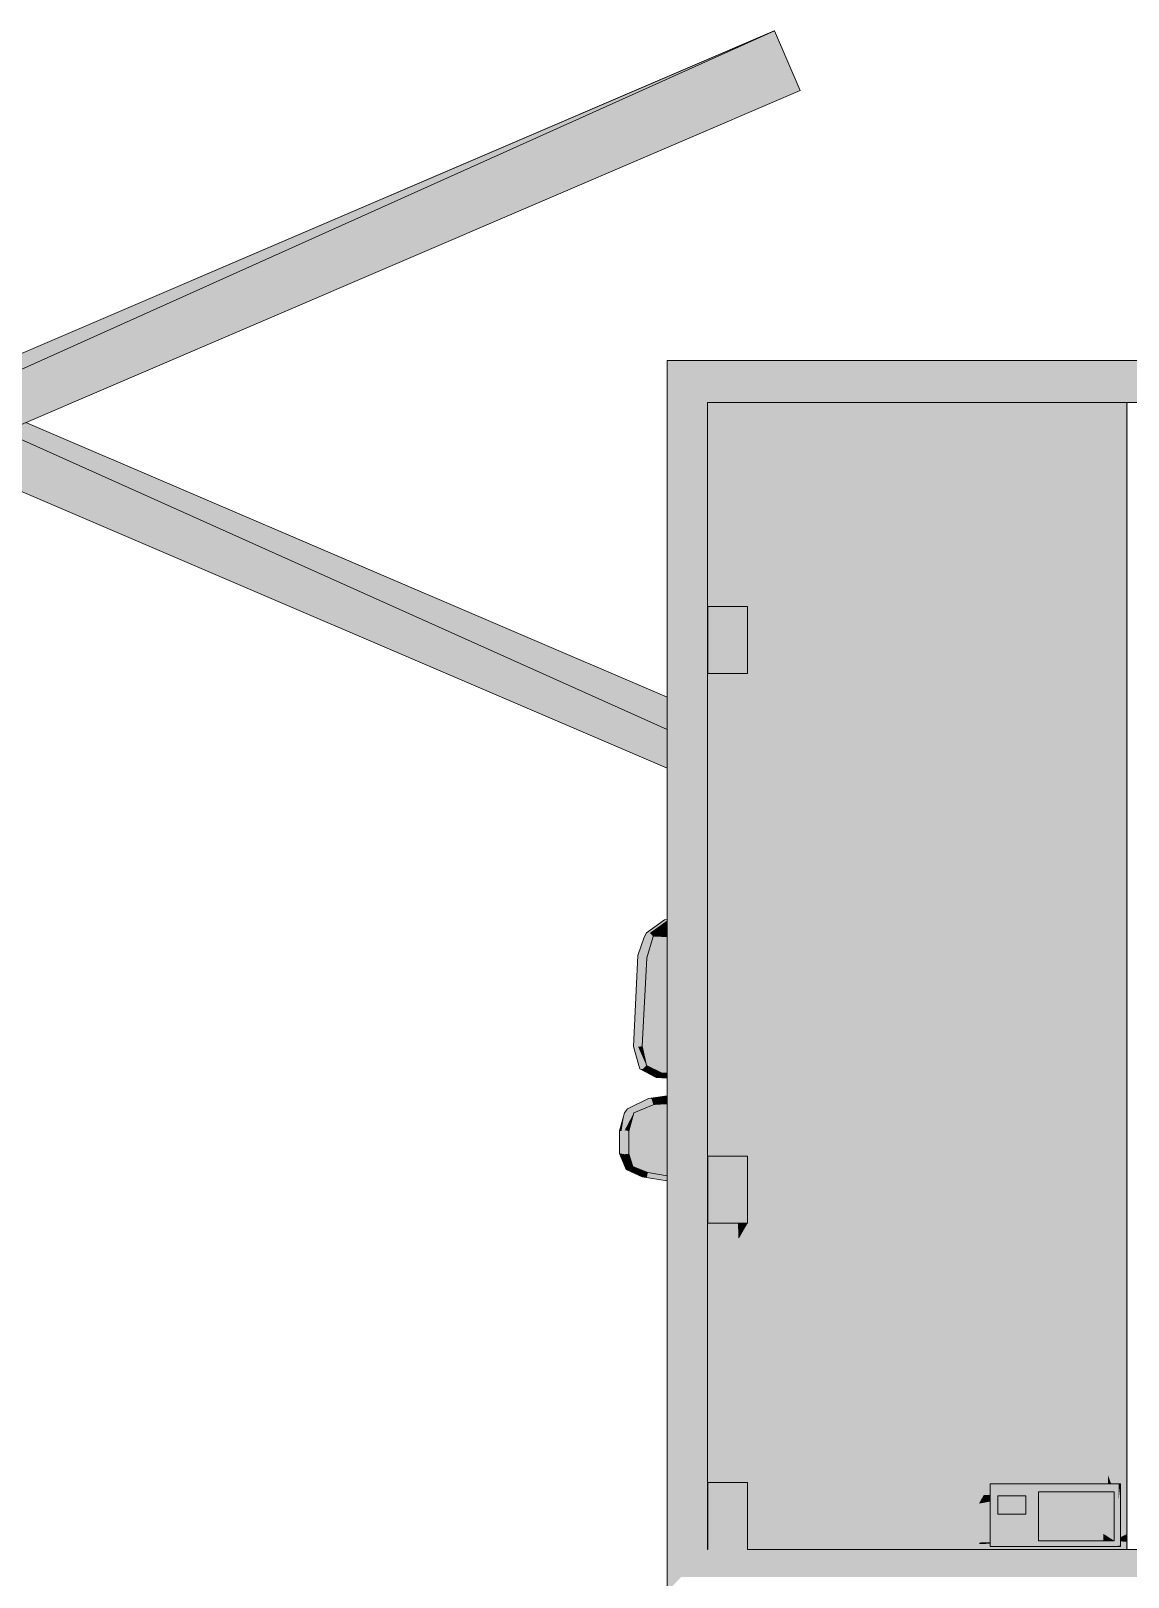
# Model space of a CAD drawing. Header units: millimetres. Extents: x 365175 to 2667127, y -330297 to -162108.
# Drawn here: x 2398218 to 2399836, y -323165 to -320884 of the extents above; entities that cross this region are included whole.
import ezdxf

# ---------------------------------------------------------------- set-up
doc = ezdxf.new("R2010")
doc.units = ezdxf.units.MM
doc.header["$MEASUREMENT"] = 0
doc.layers.add('Cars', color=7, linetype='Continuous')

# ---------------------------------------------------------------- blocks, each defined once
blk = doc.blocks.new('Élément de coupe_1494_4', base_point=(2775447.7, -323933.6))
at = {"layer": 'Cars', "linetype": 'Continuous', "lineweight": 0, "true_color": 0x000000}
for points in [[(2399156.2, -321369.7), (2400495, -321391.3), (2400569.1, -321391.3)], [(2399156.2, -321369.7), (2400316, -321391.3), (2400495, -321391.3)], [(2399156.2, -321369.7), (2399403.6, -321391.3), (2400316, -321391.3)], [(2399156.2, -321369.7), (2400569.1, -321391.3), (2400589.8, -321369.7)], [(2399156.2, -321369.7), (2399224.5, -321391.3), (2399403.6, -321391.3)], [(2399176.9, -321391.3), (2399156.2, -321369.7), (2399156.2, -323186.2)], [(2399176.9, -321391.3), (2399224.5, -321391.3), (2399156.2, -321369.7)], [(2399176.9, -323164.6), (2399176.9, -321391.3), (2399156.2, -323186.2)], [(2399176.9, -323164.6), (2399215.7, -321431.8), (2399176.9, -321391.3)], [(2399224.5, -321391.3), (2399176.9, -321391.3), (2399215.7, -321431.8)], [(2399215.7, -321431.8), (2399224.5, -321431.8), (2399224.5, -321391.3)], [(2399224.5, -321431.8), (2399403.6, -321391.3), (2399224.5, -321391.3)], [(2399403.6, -321391.3), (2399224.5, -321431.8), (2399403.6, -321431.8)], [(2399403.6, -321431.8), (2400316, -321431.8), (2400316, -321391.3)], [(2400316, -321391.3), (2399403.6, -321391.3), (2399403.6, -321431.8)], [(2399215.7, -321831.8), (2399215.7, -321431.8), (2399176.9, -323164.6), (2399215.7, -323124.1), (2399215.7, -322642.6)], [(2399834.2, -322216.5), (2399215.7, -321431.8), (2399834.2, -322483.6)], [(2399834.2, -322483.6), (2399215.7, -321431.8), (2399834.2, -322753.4)], [(2399215.7, -321431.8), (2399834.2, -322216.5), (2399834.2, -321431.8)], [(2399215.7, -321431.8), (2399811.1, -323027), (2399824.8, -323027), (2399824.8, -323038.5), (2399834.2, -323038), (2399834.2, -322753.4)], [(2399811.1, -323027), (2399215.7, -321431.8), (2399700.1, -323027)], [(2399700.1, -323027), (2399215.7, -321431.8), (2399226.9, -321732.8), (2399275, -321732.8), (2399275, -321831.8), (2399230.6, -321831.8), (2399257.1, -322543.6), (2399275, -322543.6), (2399275, -322642.6), (2399260.7, -322642.6), (2399275, -323025.1), (2399632.8, -323036.7), (2399632.8, -323027)], [(2399216.3, -321732.8), (2399226.9, -321732.8), (2399215.7, -321431.8), (2399215.9, -321831.8), (2399216.3, -321831.8)], [(2399215.7, -321431.8), (2399215.7, -321831.8), (2399215.9, -321831.8)], [(2399215.7, -321431.8), (2399271.2, -321526.1), (2399290, -321526.1)], [(2399215.7, -321431.8), (2399259.8, -321526.1), (2399271.2, -321526.1)], [(2399215.7, -321431.8), (2399290, -321526.1), (2399806.4, -321526.1), (2399806.4, -322181.2), (2399834.2, -322216.5), (2399834.2, -321431.8)], [(2399215.7, -321431.8), (2399250.9, -321526.1), (2399259.8, -321526.1)], [(2399250.9, -321526.1), (2399215.7, -321431.8), (2399244.3, -321526.1)], [(2399244.3, -321526.1), (2399215.7, -321431.8), (2399219.2, -321526.1)], [(2399215.7, -321431.8), (2399215.7, -321526.1), (2399219.2, -321526.1)], [(2399215.7, -321431.8), (2399215.7, -321526.1), (2399215.7, -321526.1)], [(2399834.2, -321431.8), (2399834.2, -323124.1), (2399834.7, -321431.8)], [(2399834.2, -321431.8), (2399834.2, -323124.1), (2399834.7, -321431.8)], [(2399834.7, -321431.8), (2399834.2, -323124.1), (2399834.7, -323124.1), (2399834.7, -321431.8)], [(2399834.7, -321431.8), (2399834.2, -323124.1), (2399834.7, -323124.1), (2399834.7, -321431.8)], [(2399834.7, -321431.8), (2399834.7, -323124.1), (2399836, -321431.8)], [(2399834.7, -321431.8), (2399834.7, -323124.1), (2399836, -321431.8)], [(2399836, -321431.8), (2399834.7, -323124.1), (2399836.1, -323124.1), (2399836.1, -321431.8)], [(2399836, -321431.8), (2399834.7, -323124.1), (2399836.1, -323124.1), (2399836.1, -321431.8)], [(2399215.7, -321831.8), (2399215.9, -321831.8), (2399215.8, -321733.7), (2399215.7, -321733.9)], [(2399215.8, -321733.7), (2399215.9, -321831.8), (2399216.3, -321831.8), (2399216.3, -321732.8)], [(2399216.3, -321831.8), (2399275, -321732.8), (2399216.3, -321732.8)], [(2399275, -321732.8), (2399216.3, -321831.8), (2399275, -321831.8)], [(2399215.7, -322642.6), (2399216.2, -322642.6), (2399215.9, -321831.8), (2399215.7, -321831.8)], [(2399215.9, -321831.8), (2399215.7, -321831.8), (2399215.7, -321926.1), (2399215.9, -321926.1)], [(2399215.9, -321831.8), (2399216.2, -322642.6), (2399216.3, -322642.6), (2399216.3, -322543.6), (2399257.1, -322543.6), (2399230.6, -321831.8), (2399216.3, -321831.8)], [(2399216.3, -321831.8), (2399215.9, -321831.8), (2399215.9, -321926.1), (2399220.9, -321926.1), (2399233.3, -321904.5), (2399230.6, -321831.8)], [(2399275, -321831.8), (2399230.6, -321831.8), (2399233.3, -321904.5)], [(2399806.4, -322436.3), (2399834.2, -322483.6), (2399834.2, -322216.5), (2399806.4, -322181.2)], [(2399152.5, -322195.1), (2399126.1, -322214.1), (2399156.2, -322196), (2399156.2, -322195.4)], [(2399152.5, -322195.1), (2399126.1, -322214.1), (2399156.2, -322196), (2399156.2, -322195.4)], [(2399126.1, -322214.1), (2399130.7, -322214.5), (2399156.2, -322196.1), (2399156.2, -322196)], [(2399126.1, -322214.1), (2399130.7, -322214.5), (2399156.2, -322196.1), (2399156.2, -322196)], [(2399130.7, -322214.5), (2399135.7, -322219.5), (2399156.2, -322196.5), (2399156.2, -322196.1)], [(2399130.7, -322214.5), (2399135.7, -322219.5), (2399156.2, -322196.5), (2399156.2, -322196.1)], [(2399135.7, -322219.5), (2399156.2, -322204.7), (2399156.2, -322196.5)], [(2399135.7, -322219.5), (2399156.2, -322204.7), (2399156.2, -322196.5)], [(2399136.5, -322218.8), (2399156.2, -322214.6), (2399156.2, -322204.7)], [(2399136.5, -322218.8), (2399156.2, -322214.6), (2399156.2, -322204.7)], [(2399152.5, -322195.1), (2399156.2, -322194.6), (2399156.2, -322194.5)], [(2399152.5, -322195.1), (2399156.2, -322194.6), (2399156.2, -322194.5)], [(2399152.5, -322195.1), (2399156.2, -322195.4), (2399156.2, -322194.6)], [(2399152.5, -322195.1), (2399156.2, -322195.4), (2399156.2, -322194.6)], [(2399113.2, -322247.8), (2399115.8, -322249.2), (2399122.2, -322220.7)], [(2399113.2, -322247.8), (2399115.8, -322249.2), (2399122.2, -322220.7)], [(2399122.2, -322220.7), (2399115.8, -322249.2), (2399126.1, -322214.1)], [(2399122.2, -322220.7), (2399115.8, -322249.2), (2399126.1, -322214.1)], [(2399126.1, -322214.1), (2399115.8, -322249.2), (2399130.7, -322214.5)], [(2399126.1, -322214.1), (2399115.8, -322249.2), (2399130.7, -322214.5)], [(2399115.8, -322249.2), (2399120.4, -322249.6), (2399130.7, -322214.5)], [(2399115.8, -322249.2), (2399120.4, -322249.6), (2399130.7, -322214.5)], [(2399135.7, -322219.5), (2399130.7, -322214.5), (2399120.4, -322249.6)], [(2399135.7, -322219.5), (2399130.7, -322214.5), (2399120.4, -322249.6)], [(2399135.7, -322219.5), (2399120.4, -322249.6), (2399126.4, -322251)], [(2399135.7, -322219.5), (2399120.4, -322249.6), (2399126.4, -322251)], [(2399135.7, -322219.5), (2399126.6, -322250.4), (2399156.2, -322241.3), (2399156.2, -322220.5)], [(2399135.7, -322219.5), (2399126.6, -322250.4), (2399156.2, -322241.3), (2399156.2, -322220.5)], [(2399135.7, -322219.5), (2399156.2, -322220.5), (2399156.2, -322214.6), (2399136.5, -322218.8)], [(2399135.7, -322219.5), (2399156.2, -322220.5), (2399156.2, -322214.6), (2399136.5, -322218.8)], [(2399106.5, -322382.1), (2399115.8, -322249.2), (2399113.2, -322247.8)], [(2399106.5, -322382.1), (2399115.8, -322249.2), (2399113.2, -322247.8)], [(2399108.9, -322382), (2399115.8, -322249.2), (2399106.5, -322382.1)], [(2399108.9, -322382), (2399115.8, -322249.2), (2399106.5, -322382.1)], [(2399115.8, -322249.2), (2399108.9, -322382), (2399113.5, -322382.3)], [(2399115.8, -322249.2), (2399108.9, -322382), (2399113.5, -322382.3)], [(2399115.8, -322249.2), (2399113.5, -322382.3), (2399120.4, -322249.6)], [(2399115.8, -322249.2), (2399113.5, -322382.3), (2399120.4, -322249.6)], [(2399113.5, -322382.3), (2399119.6, -322381.5), (2399120.4, -322249.6)], [(2399113.5, -322382.3), (2399119.6, -322381.5), (2399120.4, -322249.6)], [(2399126.4, -322251), (2399120.4, -322249.6), (2399119.6, -322381.5)], [(2399126.4, -322251), (2399120.4, -322249.6), (2399119.6, -322381.5)], [(2399126.3, -322253.4), (2399156.2, -322303.6), (2399156.2, -322241.3), (2399126.6, -322250.4), (2399126.4, -322251)], [(2399126.3, -322253.4), (2399156.2, -322303.6), (2399156.2, -322241.3), (2399126.6, -322250.4), (2399126.4, -322251)], [(2399119.6, -322381.5), (2399119.6, -322381.6), (2399156.2, -322384), (2399156.2, -322303.6), (2399126.3, -322253.4)], [(2399119.6, -322381.5), (2399119.6, -322381.6), (2399156.2, -322384), (2399156.2, -322303.6), (2399126.3, -322253.4)], [(2399116, -322414.9), (2399108.9, -322382), (2399106.5, -322382.1)], [(2399116, -322414.9), (2399108.9, -322382), (2399106.5, -322382.1)], [(2399114.4, -322410.1), (2399116, -322414.9), (2399106.5, -322382.1)], [(2399114.4, -322410.1), (2399116, -322414.9), (2399106.5, -322382.1)], [(2399120.6, -322415.2), (2399108.9, -322382), (2399116, -322414.9)], [(2399120.6, -322415.2), (2399108.9, -322382), (2399116, -322414.9)], [(2399113.5, -322382.3), (2399108.9, -322382), (2399120.6, -322415.2)], [(2399113.5, -322382.3), (2399108.9, -322382), (2399120.6, -322415.2)], [(2399119.6, -322381.5), (2399113.5, -322382.3), (2399125.7, -322409.7)], [(2399119.6, -322381.5), (2399113.5, -322382.3), (2399125.7, -322409.7)], [(2399125.7, -322409.7), (2399113.5, -322382.3), (2399120.6, -322415.2)], [(2399125.7, -322409.7), (2399113.5, -322382.3), (2399120.6, -322415.2)], [(2399119.6, -322381.6), (2399119.8, -322382.2), (2399156.2, -322397.4), (2399156.2, -322384)], [(2399119.6, -322381.6), (2399119.8, -322382.2), (2399156.2, -322397.4), (2399156.2, -322384)], [(2399119.8, -322382.2), (2399125.7, -322409.7), (2399125.8, -322409.8), (2399156.2, -322411.8), (2399156.2, -322397.4)], [(2399119.8, -322382.2), (2399125.7, -322409.7), (2399125.8, -322409.8), (2399156.2, -322411.8), (2399156.2, -322397.4)], [(2399125.7, -322409.7), (2399120.6, -322415.2), (2399146.6, -322427.8)], [(2399125.7, -322409.7), (2399120.6, -322415.2), (2399146.6, -322427.8)], [(2399147.9, -322420.5), (2399125.7, -322409.7), (2399146.6, -322427.8)], [(2399147.9, -322420.5), (2399125.7, -322409.7), (2399146.6, -322427.8)], [(2399156.2, -322411.8), (2399125.8, -322409.8), (2399127.1, -322410.4), (2399156.2, -322417.7)], [(2399156.2, -322411.8), (2399125.8, -322409.8), (2399127.1, -322410.4), (2399156.2, -322417.7)], [(2399156.2, -322417.7), (2399127.1, -322410.4), (2399147.9, -322420.5), (2399156.2, -322421)], [(2399156.2, -322417.7), (2399127.1, -322410.4), (2399147.9, -322420.5), (2399156.2, -322421)], [(2399120.6, -322415.2), (2399116, -322414.9), (2399140.1, -322427.4)], [(2399120.6, -322415.2), (2399116, -322414.9), (2399140.1, -322427.4)], [(2399120.6, -322415.2), (2399140.1, -322427.4), (2399146.6, -322427.8)], [(2399120.6, -322415.2), (2399140.1, -322427.4), (2399146.6, -322427.8)], [(2399146.6, -322427.8), (2399140.1, -322427.4), (2399156.2, -322428.5), (2399156.2, -322428.4)], [(2399146.6, -322427.8), (2399140.1, -322427.4), (2399156.2, -322428.5), (2399156.2, -322428.4)], [(2399147.9, -322420.5), (2399146.6, -322427.8), (2399156.2, -322428.4), (2399156.2, -322423.2)], [(2399147.9, -322420.5), (2399146.6, -322427.8), (2399156.2, -322428.4), (2399156.2, -322423.2)], [(2399147.9, -322420.5), (2399156.2, -322423.2), (2399156.2, -322421)], [(2399147.9, -322420.5), (2399156.2, -322423.2), (2399156.2, -322421)], [(2399128.9, -322458.5), (2399156.2, -322455.6), (2399156.2, -322454.8)], [(2399128.9, -322458.5), (2399156.2, -322455.6), (2399156.2, -322454.8)], [(2399156.2, -322455.6), (2399128.9, -322458.5), (2399133.6, -322459.3), (2399156.2, -322456.3)], [(2399156.2, -322455.6), (2399128.9, -322458.5), (2399133.6, -322459.3), (2399156.2, -322456.3)], [(2399133.6, -322459.3), (2399135.9, -322467.7), (2399156.2, -322461.1), (2399156.2, -322456.3)], [(2399133.6, -322459.3), (2399135.9, -322467.7), (2399156.2, -322461.1), (2399156.2, -322456.3)], [(2399806.4, -322693.9), (2399834.2, -322753.4), (2399834.2, -322483.6), (2399806.4, -322436.3)], [(2399089, -322506.4), (2399097.6, -322473.8), (2399093.4, -322479.6)], [(2399089, -322506.4), (2399097.6, -322473.8), (2399093.4, -322479.6)], [(2399097.6, -322473.8), (2399089, -322506.4), (2399093.8, -322505.3)], [(2399097.6, -322473.8), (2399089, -322506.4), (2399093.8, -322505.3)], [(2399097.6, -322473.8), (2399093.8, -322505.3), (2399102.3, -322474.8)], [(2399097.6, -322473.8), (2399093.8, -322505.3), (2399102.3, -322474.8)], [(2399107.2, -322479.7), (2399102.3, -322474.8), (2399093.8, -322505.3)], [(2399107.2, -322479.7), (2399102.3, -322474.8), (2399093.8, -322505.3)], [(2399128.9, -322458.5), (2399097.6, -322473.8), (2399133.6, -322459.3)], [(2399128.9, -322458.5), (2399097.6, -322473.8), (2399133.6, -322459.3)], [(2399133.6, -322459.3), (2399097.6, -322473.8), (2399102.3, -322474.8)], [(2399133.6, -322459.3), (2399097.6, -322473.8), (2399102.3, -322474.8)], [(2399133.6, -322459.3), (2399102.3, -322474.8), (2399107.2, -322479.7)], [(2399133.6, -322459.3), (2399102.3, -322474.8), (2399107.2, -322479.7)], [(2399133.6, -322459.3), (2399107.2, -322479.7), (2399135.9, -322467.7)], [(2399133.6, -322459.3), (2399107.2, -322479.7), (2399135.9, -322467.7)], [(2399108.8, -322479.1), (2399107.4, -322479.6), (2399156.2, -322483.1), (2399156.2, -322472.6)], [(2399108.8, -322479.1), (2399107.4, -322479.6), (2399156.2, -322483.1), (2399156.2, -322472.6)], [(2399108.8, -322479.1), (2399156.2, -322472.6), (2399156.2, -322467.4), (2399137.4, -322467.5), (2399135.9, -322467.7)], [(2399108.8, -322479.1), (2399156.2, -322472.6), (2399156.2, -322467.4), (2399137.4, -322467.5), (2399135.9, -322467.7)], [(2399135.9, -322467.7), (2399156.2, -322464.5), (2399156.2, -322461.1)], [(2399135.9, -322467.7), (2399156.2, -322464.5), (2399156.2, -322461.1)], [(2399156.2, -322464.5), (2399137.4, -322467.5), (2399156.2, -322467.4)], [(2399156.2, -322464.5), (2399137.4, -322467.5), (2399156.2, -322467.4)], [(2399086.2, -322506.4), (2399089, -322506.4), (2399093.4, -322479.6)], [(2399086.2, -322506.4), (2399089, -322506.4), (2399093.4, -322479.6)], [(2399107.2, -322479.7), (2399093.8, -322505.3), (2399099.7, -322506.7)], [(2399107.2, -322479.7), (2399093.8, -322505.3), (2399099.7, -322506.7)], [(2399099.7, -322507.1), (2399156.2, -322528.4), (2399156.2, -322495.7), (2399099.9, -322506.2), (2399099.7, -322506.7)], [(2399099.7, -322507.1), (2399156.2, -322528.4), (2399156.2, -322495.7), (2399099.9, -322506.2), (2399099.7, -322506.7)], [(2399099.9, -322506.2), (2399156.2, -322495.7), (2399156.2, -322483.1), (2399107.4, -322479.6), (2399107.2, -322479.7)], [(2399099.9, -322506.2), (2399156.2, -322495.7), (2399156.2, -322483.1), (2399107.4, -322479.6), (2399107.2, -322479.7)], [(2399086.2, -322539.5), (2399089, -322506.4), (2399086.2, -322506.4)], [(2399086.2, -322539.5), (2399089, -322506.4), (2399086.2, -322506.4)], [(2399086.2, -322539.5), (2399088.8, -322540.1), (2399089, -322506.4)], [(2399086.2, -322539.5), (2399088.8, -322540.1), (2399089, -322506.4)], [(2399089, -322506.4), (2399088.8, -322540.1), (2399093.5, -322540.9)], [(2399089, -322506.4), (2399088.8, -322540.1), (2399093.5, -322540.9)], [(2399089, -322506.4), (2399093.5, -322540.9), (2399093.8, -322505.3)], [(2399089, -322506.4), (2399093.5, -322540.9), (2399093.8, -322505.3)], [(2399099.7, -322506.7), (2399093.8, -322505.3), (2399093.5, -322540.9)], [(2399099.7, -322506.7), (2399093.8, -322505.3), (2399093.5, -322540.9)], [(2399093.5, -322540.9), (2399099.6, -322540.1), (2399099.7, -322506.7)], [(2399093.5, -322540.9), (2399099.6, -322540.1), (2399099.7, -322506.7)], [(2399099.7, -322507.1), (2399099.6, -322540), (2399156.2, -322542.9), (2399156.2, -322528.4)], [(2399099.7, -322507.1), (2399099.6, -322540), (2399156.2, -322542.9), (2399156.2, -322528.4)], [(2399095.8, -322563.5), (2399088.8, -322540.1), (2399086.2, -322539.5)], [(2399095.8, -322563.5), (2399088.8, -322540.1), (2399086.2, -322539.5)], [(2399093.5, -322540.9), (2399088.8, -322540.1), (2399095.8, -322563.5)], [(2399093.5, -322540.9), (2399088.8, -322540.1), (2399095.8, -322563.5)], [(2399099.6, -322540.1), (2399093.5, -322540.9), (2399105.6, -322558.8)], [(2399099.6, -322540.1), (2399093.5, -322540.9), (2399105.6, -322558.8)], [(2399100.5, -322564.3), (2399093.5, -322540.9), (2399095.8, -322563.5)], [(2399100.5, -322564.3), (2399093.5, -322540.9), (2399095.8, -322563.5)], [(2399105.6, -322558.8), (2399093.5, -322540.9), (2399100.5, -322564.3)], [(2399105.6, -322558.8), (2399093.5, -322540.9), (2399100.5, -322564.3)], [(2399099.6, -322540.1), (2399099.7, -322540.4), (2399156.2, -322556.6), (2399156.2, -322542.9), (2399099.6, -322540)], [(2399099.6, -322540.1), (2399099.7, -322540.4), (2399156.2, -322556.6), (2399156.2, -322542.9), (2399099.6, -322540)], [(2399156.2, -322556.6), (2399099.7, -322540.4), (2399105.6, -322558.8), (2399156.2, -322563.5)], [(2399156.2, -322556.6), (2399099.7, -322540.4), (2399105.6, -322558.8), (2399156.2, -322563.5)], [(2399215.7, -322642.6), (2399216.2, -322642.6), (2399216.1, -322543.9), (2399215.7, -322544.7)], [(2399216.1, -322543.9), (2399216.2, -322642.6), (2399216.3, -322642.6), (2399216.3, -322543.6)], [(2399275, -322543.6), (2399216.3, -322642.6), (2399275, -322642.6)], [(2399216.3, -322642.6), (2399275, -322543.6), (2399216.3, -322543.6)], [(2399100.5, -322564.3), (2399095.8, -322563.5), (2399119.7, -322574.2)], [(2399100.5, -322564.3), (2399095.8, -322563.5), (2399119.7, -322574.2)], [(2399105.6, -322558.8), (2399100.5, -322564.3), (2399126.4, -322575.1)], [(2399105.6, -322558.8), (2399100.5, -322564.3), (2399126.4, -322575.1)], [(2399100.5, -322564.3), (2399119.7, -322574.2), (2399126.4, -322575.1)], [(2399100.5, -322564.3), (2399119.7, -322574.2), (2399126.4, -322575.1)], [(2399105.6, -322558.8), (2399105.6, -322558.8), (2399127.2, -322567.6), (2399156.2, -322567.3), (2399156.2, -322563.5)], [(2399105.6, -322558.8), (2399105.6, -322558.8), (2399127.2, -322567.6), (2399156.2, -322567.3), (2399156.2, -322563.5)], [(2399127.7, -322567.8), (2399105.6, -322558.8), (2399126.4, -322575.1)], [(2399127.7, -322567.8), (2399105.6, -322558.8), (2399126.4, -322575.1)], [(2399127.7, -322567.8), (2399126.4, -322575.1), (2399156.2, -322575), (2399156.2, -322572.6)], [(2399127.7, -322567.8), (2399126.4, -322575.1), (2399156.2, -322575), (2399156.2, -322572.6)], [(2399156.2, -322567.3), (2399127.2, -322567.6), (2399127.7, -322567.8), (2399128.3, -322567.9), (2399156.2, -322572.6)], [(2399156.2, -322567.3), (2399127.2, -322567.6), (2399127.7, -322567.8), (2399128.3, -322567.9), (2399156.2, -322572.6)], [(2399126.4, -322575.1), (2399119.7, -322574.2), (2399156.2, -322580), (2399156.2, -322580)], [(2399126.4, -322575.1), (2399119.7, -322574.2), (2399156.2, -322580), (2399156.2, -322580)], [(2399126.4, -322575.1), (2399156.2, -322580), (2399156.2, -322575)], [(2399126.4, -322575.1), (2399156.2, -322580), (2399156.2, -322575)], [(2399216.2, -322642.6), (2399215.7, -322642.6), (2399215.7, -323124.1), (2399216.3, -323025.1)], [(2399216.2, -322642.6), (2399215.7, -322642.6), (2399215.7, -322736.9), (2399216.2, -322736.9)], [(2399216.3, -322642.6), (2399216.2, -322642.6), (2399216.3, -323025.1), (2399275, -323025.1), (2399260.7, -322642.6)], [(2399216.3, -322642.6), (2399216.2, -322642.6), (2399216.2, -322736.9), (2399220.9, -322736.9), (2399261.6, -322665.9), (2399260.7, -322642.6)], [(2399275, -322642.6), (2399260.7, -322642.6), (2399261.6, -322665.9)], [(2399806.4, -323014.3), (2399811.1, -323027), (2399824.8, -323027), (2399824.8, -323038.5), (2399834.2, -323038), (2399834.2, -322753.4), (2399806.4, -322693.9)], [(2399216.3, -323025.1), (2399215.7, -323124.1), (2399216.3, -323124.1)], [(2399216.3, -323025.1), (2399215.7, -323124.1), (2399216.3, -323124.1)], [(2399215.7, -323124.1), (2399216.3, -323025.1), (2399215.7, -323026.2)], [(2399216.3, -323124.1), (2399275, -323025.1), (2399216.3, -323025.1)], [(2399275, -323025.1), (2399216.3, -323124.1), (2399275, -323124.1)], [(2399275, -323124.1), (2399632.8, -323053.1), (2399632.8, -323036.7), (2399275, -323025.1)], [(2399806.4, -323027), (2399811.1, -323027), (2399806.4, -323014.3)], [(2399623.3, -323043.7), (2399616.9, -323054.8), (2399616.9, -323056.2), (2399632.8, -323053.1), (2399632.8, -323043.7)], [(2399632.8, -323119.6), (2399644, -323045), (2399632.8, -323027)], [(2399815.6, -323039), (2399632.8, -323027), (2399703.8, -323039)], [(2399685.4, -323045), (2399632.8, -323027), (2399644, -323045)], [(2399824.8, -323027), (2399632.8, -323027), (2399815.6, -323039)], [(2399703.8, -323039), (2399632.8, -323027), (2399685.4, -323045)], [(2399644, -323071.7), (2399644, -323045), (2399632.8, -323119.6)], [(2399685.4, -323071.7), (2399685.4, -323045), (2399644, -323071.7)], [(2399644, -323045), (2399644, -323071.7), (2399685.4, -323045)], [(2399685.4, -323045), (2399644, -323045), (2399644, -323071.4), (2399644.6, -323071.4)], [(2399644.6, -323071.4), (2399670.3, -323071.4), (2399670.3, -323071.7), (2399685.4, -323071.7), (2399685.4, -323045)], [(2399703.8, -323039), (2399685.4, -323071.7), (2399703.8, -323111.1)], [(2399685.4, -323045), (2399685.4, -323071.7), (2399703.8, -323039)], [(2399815.6, -323111.1), (2399703.8, -323039), (2399703.8, -323111.1)], [(2399815.6, -323039), (2399703.8, -323039), (2399815.6, -323111.1)], [(2399703.8, -323039), (2399703.8, -323066.7), (2399746.8, -323066.7)], [(2399703.8, -323039), (2399746.8, -323066.7), (2399799.7, -323066.7), (2399799.7, -323100.8), (2399815.6, -323111.1), (2399815.6, -323039)], [(2399824.8, -323119.6), (2399824.8, -323027), (2399815.6, -323111.1)], [(2399815.6, -323111.1), (2399824.8, -323027), (2399815.6, -323039)], [(2399822.3, -323049.9), (2399822.3, -323117.3), (2399824.8, -323119.6), (2399824.8, -323027)], [(2399822.3, -323049.9), (2399824.8, -323027), (2399822.3, -323030.3)], [(2399822.3, -323027), (2399822.3, -323030.3), (2399824.8, -323027)], [(2399824.8, -323106.1), (2399834.2, -323101.1), (2399834.2, -323038), (2399824.8, -323038.5)], [(2399824.8, -323106.1), (2399834.2, -323101.1), (2399834.2, -323038), (2399824.8, -323038.5)], [(2399275, -323124.1), (2399632.8, -323113.2), (2399632.8, -323053.1)], [(2399616.9, -323113.7), (2399632.8, -323113.2), (2399632.8, -323053.1), (2399616.9, -323056.2)], [(2399632.8, -323119.6), (2399685.4, -323071.7), (2399644, -323071.7)], [(2399703.8, -323111.1), (2399685.4, -323071.7), (2399632.8, -323119.6)], [(2399275, -323124.1), (2399834.2, -323124.1), (2399834.2, -323112.7), (2399824.8, -323111.9), (2399824.8, -323119.6), (2399632.8, -323119.6), (2399632.8, -323115.5)], [(2399275, -323124.1), (2399632.8, -323115.5), (2399632.8, -323113.2)], [(2399616.9, -323115.8), (2399616.9, -323124.1), (2399834.2, -323124.1), (2399834.2, -323112.7), (2399824.8, -323111.9), (2399824.8, -323119.6), (2399632.8, -323119.6), (2399632.8, -323115.5)], [(2399616.9, -323113.7), (2399616.9, -323115.8), (2399632.8, -323115.5), (2399632.8, -323113.2)], [(2399703.8, -323111.1), (2399632.8, -323119.6), (2399815.6, -323111.1)], [(2399815.6, -323111.1), (2399632.8, -323119.6), (2399824.8, -323119.6)], [(2399799.7, -323100.8), (2399799.7, -323111.1), (2399815.6, -323111.1)], [(2399822.3, -323119.6), (2399824.8, -323119.6), (2399822.3, -323117.3)], [(2399824.8, -323106.1), (2399824.8, -323111.9), (2399834.2, -323112.7), (2399834.2, -323101.1)], [(2399824.8, -323106.1), (2399824.8, -323111.9), (2399834.2, -323112.7), (2399834.2, -323101.1)], [(2400530.3, -323124.1), (2399176.9, -323164.6), (2400569.1, -323164.6)], [(2399215.7, -323124.1), (2399176.9, -323164.6), (2400530.3, -323124.1), (2400471.6, -323124.1), (2399275, -323124.1), (2399216.3, -323124.1)]]:
    blk.add_hatch(color=18, dxfattribs=at).paths.add_polyline_path(points)
at = {"layer": 'Cars', "color": 7, "linetype": 'Continuous', "lineweight": 13}
for p, q in [((2400589.8, -321369.7), (2399156.2, -321369.7)), ((2399156.2, -321369.7), (2399156.2, -323186.2)), ((2399224.5, -321431.8), (2399215.7, -321431.8)), ((2399215.7, -321831.8), (2399215.7, -321431.8)), ((2399403.6, -321431.8), (2399224.5, -321431.8)), ((2400316, -321431.8), (2399403.6, -321431.8)), ((2399834.2, -321431.8), (2399834.2, -323124.1)), ((2399275, -321732.8), (2399216.3, -321732.8)), ((2399216.3, -321732.8), (2399216.3, -321831.8)), ((2399275, -321831.8), (2399275, -321732.8)), ((2399215.7, -322642.6), (2399215.7, -321831.8)), ((2399216.3, -321831.8), (2399215.7, -321831.8)), ((2399216.3, -321831.8), (2399215.7, -321831.8)), ((2399275, -321831.8), (2399216.3, -321831.8)), ((2399126.1, -322214.1), (2399152.5, -322195.1)), ((2399156.2, -322204.7), (2399135.7, -322219.5)), ((2399152.5, -322195.1), (2399156.2, -322194.5)), ((2399122.2, -322220.7), (2399113.2, -322247.8)), ((2399122.2, -322220.7), (2399126.1, -322214.1)), ((2399135.7, -322219.5), (2399126.4, -322251)), ((2399106.5, -322382.1), (2399113.2, -322247.8)), ((2399126.4, -322251), (2399119.6, -322381.5)), ((2399106.5, -322382.1), (2399114.4, -322410.1)), ((2399119.6, -322381.5), (2399125.7, -322409.7)), ((2399114.4, -322410.1), (2399116, -322414.9)), ((2399125.7, -322409.7), (2399147.9, -322420.5)), ((2399140.1, -322427.4), (2399116, -322414.9)), ((2399140.1, -322427.4), (2399156.2, -322428.5)), ((2399147.9, -322420.5), (2399156.2, -322421)), ((2399156.2, -322454.8), (2399128.9, -322458.5)), ((2399093.4, -322479.6), (2399097.6, -322473.8)), ((2399128.9, -322458.5), (2399097.6, -322473.8)), ((2399135.9, -322467.7), (2399107.2, -322479.7)), ((2399156.2, -322464.5), (2399135.9, -322467.7)), ((2399086.2, -322506.4), (2399093.4, -322479.6)), ((2399107.2, -322479.7), (2399099.7, -322506.7)), ((2399086.2, -322539.5), (2399086.2, -322506.4)), ((2399099.7, -322506.7), (2399099.6, -322540.1)), ((2399086.2, -322539.5), (2399095.8, -322563.5)), ((2399099.6, -322540.1), (2399105.6, -322558.8)), ((2399216.3, -322543.6), (2399275, -322543.6)), ((2399216.3, -322543.6), (2399216.3, -322642.6)), ((2399275, -322543.6), (2399275, -322642.6)), ((2399095.8, -322563.5), (2399119.7, -322574.2)), ((2399105.6, -322558.8), (2399127.7, -322567.8)), ((2399127.7, -322567.8), (2399156.2, -322572.6)), ((2399119.7, -322574.2), (2399156.2, -322580)), ((2399216.3, -322642.6), (2399215.7, -322642.6)), ((2399215.7, -323124.1), (2399215.7, -322642.6)), ((2399275, -322642.6), (2399216.3, -322642.6)), ((2399216.3, -323025.1), (2399275, -323025.1)), ((2399216.3, -323124.1), (2399216.3, -323025.1)), ((2399275, -323025.1), (2399275, -323124.1)), ((2399632.8, -323119.6), (2399632.8, -323027)), ((2399632.8, -323027), (2399824.8, -323027)), ((2399644, -323071.7), (2399644, -323045)), ((2399644, -323045), (2399685.4, -323045)), ((2399685.4, -323045), (2399685.4, -323071.7)), ((2399815.6, -323039), (2399703.8, -323039)), ((2399703.8, -323039), (2399703.8, -323111.1)), ((2399815.6, -323111.1), (2399815.6, -323039)), ((2399824.8, -323027), (2399824.8, -323119.6)), ((2399644, -323071.7), (2399685.4, -323071.7)), ((2399703.8, -323111.1), (2399815.6, -323111.1)), ((2399216.3, -323124.1), (2399215.7, -323124.1)), ((2400471.6, -323124.1), (2399275, -323124.1)), ((2399824.8, -323119.6), (2399632.8, -323119.6))]:
    blk.add_line(p, q, dxfattribs=at)
blk = doc.blocks.new('Élément de coupe_1545_4', base_point=(2775447.7, -323933.6))
at = {"linetype": 'Continuous', "lineweight": 0, "true_color": 0x000000}
for points in [[(2398178.5, -321474.9), (2398088.5, -321513.5), (2399156.2, -321971.1), (2399156.2, -321914.3)], [(2398210.3, -321461.2), (2398178.5, -321474.9), (2399156.2, -321914.3), (2399156.2, -321866.6)], [(2398178.5, -321474.9), (2398199.2, -321484.2), (2398230.9, -321470.1), (2398210.3, -321461.2)], [(2398210.4, -321461.2), (2398210.3, -321461.2), (2399156.2, -321866.6), (2399156.2, -321866.6)], [(2398210.4, -321461.2), (2398210.3, -321461.2), (2398230.9, -321470.1), (2398237.8, -321473)], [(2398210.4, -321461.2), (2399156.2, -321866.6), (2399156.2, -321866.6), (2398210.4, -321461.2)], [(2398210.4, -321461.2), (2398210.4, -321461.2), (2398237.8, -321473), (2398256.1, -321480.8)]]:
    blk.add_hatch(color=18, dxfattribs=at).paths.add_polyline_path(points)
at = {"color": 7, "linetype": 'Continuous', "lineweight": 20}
for p, q in [((2398178.5, -321474.9), (2399156.2, -321914.3)), ((2398210.3, -321461.2), (2399156.2, -321866.6)), ((2398210.4, -321461.2), (2399156.2, -321866.6)), ((2398210.4, -321461.2), (2399156.2, -321866.6)), ((2399156.2, -321971.1), (2398088.5, -321513.5))]:
    blk.add_line(p, q, dxfattribs=at)
blk = doc.blocks.new('Élément de coupe_1554_4', base_point=(2775447.7, -323933.6))
at = {"linetype": 'Continuous', "lineweight": 0, "true_color": 0x000000}
for points in [[(2394483.9, -322954), (2394483.9, -323002), (2394502.6, -323045.9), (2399314.6, -320883.5)], [(2394483.9, -322953.9), (2399314.6, -320883.5), (2399314.3, -320883.5), (2398088.4, -321409), (2397983.6, -321453.9)], [(2394483.9, -322953.9), (2394483.9, -322954), (2399268, -320903.5)], [(2399314.6, -320883.5), (2394502.6, -323045.9), (2394504.3, -323049.7), (2399352.4, -320971.7)]]:
    blk.add_hatch(color=18, dxfattribs=at).paths.add_polyline_path(points)
at = {"color": 7, "linetype": 'Continuous', "lineweight": 20}
for p, q in [((2399314.6, -320883.5), (2394483.9, -322954)), ((2399314.6, -320883.5), (2394483.9, -322953.9)), ((2399314.6, -320883.5), (2394502.6, -323045.9)), ((2399314.3, -320883.5), (2398088.4, -321409)), ((2399314.3, -320883.5), (2399314.6, -320883.5)), ((2399352.4, -320971.7), (2399314.6, -320883.5)), ((2394504.3, -323049.7), (2399352.4, -320971.7))]:
    blk.add_line(p, q, dxfattribs=at)

msp = doc.modelspace()

# ---------------------------------------------------------------- block references
at = {"lineweight": 0}
for name in ['Élément de coupe_1554_4', 'Élément de coupe_1545_4']:
    msp.add_blockref(name, (2775447.681, -323933.55), dxfattribs=at)
at = {"layer": 'Cars', "lineweight": 0}
msp.add_blockref('Élément de coupe_1494_4', (2775447.681, -323933.55), dxfattribs=at)

doc.saveas('drawing.dxf')
